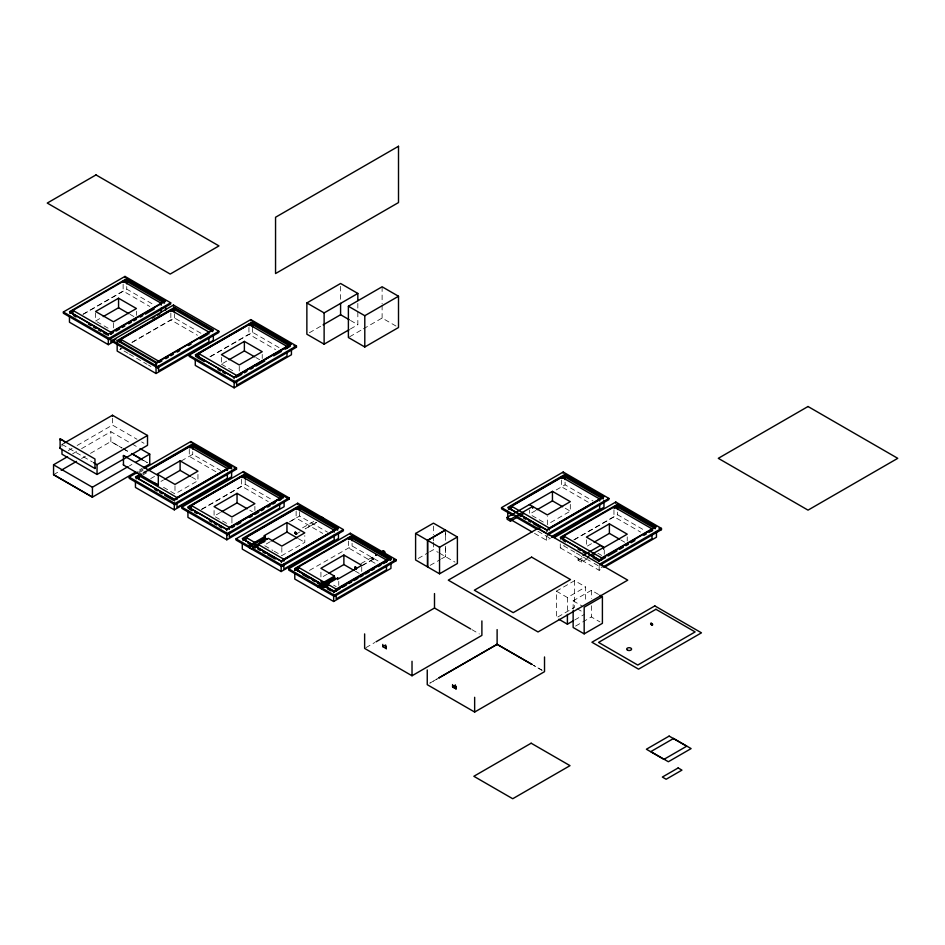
<?xml version="1.0" encoding="UTF-8"?>
<svg xmlns="http://www.w3.org/2000/svg" width="945" height="945" viewBox="0 0 945 945"><rect width="100%" height="100%" fill="white"/><g stroke="black" fill="none" stroke-linecap="round" stroke-linejoin="round"><path stroke-width="0.71" stroke-dasharray="4.72 3.54" d="M373.334 558.389C374.433 560.078 371.668 555.766 371.763 558.022M371.716 557.479L372.046 558.542A1.477 0.85 60 0 0 373.051 559.156L373.145 559.145A1.571 0.91 60 0 1 372.011 558.566M82.876 314.319L123.133 291.084L149.771 306.452M83.467 314.142L126.76 289.146L153.492 304.585M95.599 321.005L101.977 317.319M131.839 342.421L170.844 319.906L197.47 335.286M119.72 349.591L122.259 348.114M132.454 342.244L174.471 317.981L202.407 334.105M209.944 356.761L248.937 334.246L275.574 349.626M210.546 356.584L252.563 332.321L280.511 348.445M61.98 446.347L61.98 444.386L64.508 442.921M68.288 450.576L72.08 448.391M77.124 445.473L112.455 425.073L136.99 439.248M221.413 357.375L221.413 364.168L227.792 360.482M72.659 453.789L76.486 451.533M81.577 448.639L110.86 431.676L130.93 443.323M53.558 474.685L59.925 470.953M81.577 458.514L85.393 456.258M90.484 453.364L110.86 441.551L122.153 448.06L110.86 441.61L110.86 431.676M309.369 332.77L323.107 324.844M350.347 329.025L357.836 324.702L357.836 310.492M349.638 336.786L362.124 329.581M363.376 328.86L382.111 318.04L395.99 326.049M129.359 465.944L131.91 464.42M139.553 469.925L142.093 468.401M139.281 471.307L143.049 469.122M139.281 472.547L143.049 470.362M143.073 472.5L145.624 471.035M143.994 472.713L146.51 471.26M142.577 473.87L146.404 471.661M142.577 475.111L147.68 472.169M150.716 478.595L154.531 476.398M181.275 460.959L192.733 454.344L220.681 470.468M160.969 481.418L163.52 479.942M163.52 487.313L174.99 493.928L197.954 480.674L197.954 473.882M201.344 509.449L241.601 486.214L268.238 501.582M201.935 509.272L245.227 484.289L271.959 499.716M220.457 512.45L214.078 516.135L214.078 509.343M289.394 521.912L299.589 516.029L327.525 532.153M291.095 520.955L296.128 518.061L322.765 533.429M270.364 541.627L263.986 545.312L272.916 550.462M302.542 527.853L315.075 520.73M296.423 533.937L300.167 531.787M316.386 522.42L305.152 528.905L316.445 522.49M274.192 551.207L281.834 555.625L304.798 542.359L304.798 535.567M309.452 570.414L352.083 545.974L378.803 561.401M327.301 574.135L320.922 577.82L320.922 571.028M360.966 563.633L374.633 555.861M362.348 565.393L375.956 557.538M362.029 565.689L376.015 557.621M418.151 558.507L428.345 552.612M429.621 551.88L433.448 549.671L438.22 552.423M556.168 489.982L565.086 484.832L593.023 500.968M430.081 565.393L440.358 559.546M441.563 558.767L445.461 556.605L445.461 546.293M535.862 510.442L529.483 514.127L529.483 510.052M570.308 504.382L570.308 511.174L547.344 524.428L547.344 516.277M534.504 533.346L546.659 540.363L550.474 538.154M365.892 647.668L374.787 642.505M573.698 539.949L613.955 516.702L640.58 532.082M560.279 543.883L560.279 547.864L564.094 545.655M574.288 539.772L617.581 514.777L645.518 530.913M591.523 543.682L586.42 546.623L586.42 539.831M587.601 558.589L581.423 562.157L578.092 560.231L578.092 558.365L581.789 556.227M578.092 560.231L583.03 557.373M578.092 558.365L581.423 560.29L585.132 558.152M574.631 580.632L574.631 607.292L556.392 617.817L556.392 591.157L574.631 580.632L585.652 586.999L585.652 602.438M560.279 547.864L599.154 570.308L602.969 568.099M556.392 591.157L567.413 597.523L585.652 586.999M573.142 609.253L573.142 600.831L591.381 590.306L599.957 595.255M574.714 619.979L584.435 614.356M575.576 626.086L591.381 616.967L599.957 621.916M350.453 320.438L357.836 324.702M588.262 502.232L561.625 486.864L561.625 480.001M620.865 539.997L624.68 542.206M565.204 508.221L570.308 511.174M597.901 553.25L601.717 555.459M532.035 515.592L546.068 523.695M255.847 357.529L259.674 359.738M563.633 545.761L575.044 552.352M576.308 553.085L586.455 558.944M587.719 559.676L590.259 561.141M594.062 563.326L601.67 567.721M537.941 531.291L549.352 537.882M221.413 364.168L235.435 372.259M130.044 314.366L133.871 316.575M96.874 321.737L110.908 329.829M573.142 600.831L582.947 606.489M577.076 608.71L581.978 611.533M128.13 353.347L120.523 348.965L120.523 347.984M129.394 354.08L147.148 364.333M148.424 365.065L150.952 366.53M439.413 553.12L455.006 562.121M375.082 563.279L348.457 547.899L348.457 541.036M215.909 471.744L189.284 456.364L189.284 448.521M471.921 629.63L479.398 633.989M141.667 441.941L144.006 443.288M249.787 510.229L252.339 511.706M355.355 571.182L359.183 573.391M191.575 476.989L197.954 480.674M298.431 538.685L304.798 542.359M132.182 443.985L138.797 447.871M123.405 448.792L129.666 452.407M147.231 462.542L143.463 460.369L147.302 462.648M123.405 448.84L130.304 452.832M215.354 516.868L226.824 523.495M333.668 585.179L336.219 586.656M61.98 444.386L92.362 461.928M627.232 536.878L627.232 540.953M617.581 512.107L617.581 514.777M613.955 509.839L613.955 516.702M604.268 550.144L604.268 554.219M599.154 566.327L599.154 570.308M591.381 590.306L591.381 598.717M591.381 605.745L591.381 616.967M581.423 560.29L581.423 562.157M567.413 597.523L567.413 611.557M565.086 482.163L565.086 484.832M546.659 536.382L546.659 540.363M445.461 533.039L445.461 540.398M445.378 530.039L445.378 540.351M445.378 546.245L445.378 556.558M433.448 526.105L433.448 534.941M433.448 536.417L433.448 540.835M433.448 542.3L433.448 549.671M382.111 286.784L382.111 303.829M382.111 305.259L382.111 318.04M361.734 566.716L361.734 572.15M357.836 303.392L357.836 309.074M352.083 543.304L352.083 545.974M340.59 286.323L340.59 300.534M338.771 581.329L338.771 585.404M299.589 512.048L299.589 516.029M296.128 511.186L296.128 518.061M281.834 547.462L281.834 555.625M262.226 354.422L262.226 358.498M254.89 506.39L254.89 510.465M252.563 328.34L252.563 332.321M248.937 327.383L248.937 334.246M245.227 480.308L245.227 484.289M241.601 479.351L241.601 486.214M239.262 366.317L239.262 371.751M231.927 518.285L231.927 523.719M192.733 451.675L192.733 454.344M174.99 485.777L174.99 493.928M174.471 314L174.471 317.981M170.844 313.043L170.844 319.906M136.423 311.248L136.423 315.335M126.76 286.489L126.76 289.146M123.133 284.209L123.133 291.084M113.459 323.155L113.459 328.588M112.455 418.186L112.455 425.073M95.599 312.842L95.599 319.634M371.81 557.456A1.417 0.827 60 0 1 373.346 558.341M437.405 678.77L429.786 683.176L437.405 678.805M542.017 670.229L533.287 665.185L542.017 670.265"/><path stroke-width="1.42" d="M324.395 587.022L324.761 584.14L335.77 578.494L334.424 577.714L318.252 587.058L318.252 585.888L288.674 568.807L288.674 570.048L334.353 596.425L395.979 560.846L395.979 559.605L350.3 533.228L288.674 568.807M321.123 517.423L322.8 518.309M251.618 543.989L265.285 537.87L254.949 547.687L251.618 545.761L251.618 543.989L242.286 538.603L299.589 505.516L338.452 527.96L281.161 561.046L254.949 545.915L254.949 547.687L258.682 545.537M331.471 580.691L324.348 587.388L320.957 585.498L321.005 583.691L294.781 568.547L352.083 535.461L390.946 557.904L333.585 591.157L333.585 592.397L339.964 588.711M375.791 555.199L376.405 555.188M63.362 311.992L124.988 276.412L170.667 302.778L170.667 304.018L109.041 339.609L63.362 313.232L63.362 311.992L109.041 338.357L170.667 302.778M108.262 335.581L108.262 334.341L165.635 301.089L126.76 278.645L69.457 311.72L108.332 334.164M73.698 311.2L69.859 313.409L69.859 312.169L126.075 279.72L164.465 301.892L164.465 303.132L126.075 280.96L123.511 282.437M118.562 298.23L95.599 311.484L113.459 321.796L136.423 308.531L118.562 298.23L118.562 307.739L103.253 316.575M72.812 314.248L72.812 310.326L110.86 332.286L161.182 303.239L161.182 305.2M110.813 334.105L113.376 332.628M115.928 331.152L119.755 328.943M122.318 327.466L124.87 325.99M128.697 323.781L131.261 322.304M133.812 320.827L136.363 319.351M140.203 317.142L142.754 315.665M145.306 314.189L154.248 309.027M112.266 340.389L173.467 305.046L218.827 331.234L218.827 332.486L157.626 367.818L112.266 341.629L112.266 340.389L157.626 366.577L218.827 331.234M115.892 339.196L110.86 342.102L110.86 338.18M152.369 318.122L154.886 316.669M157.402 315.217L159.918 313.764M69.457 315.642L69.457 322.233L108.332 344.677L113.424 341.736M117.168 340.554L174.471 307.468L213.346 329.911L156.043 362.998L117.168 340.554L117.168 351.056L156.043 373.499L213.346 340.424L213.346 335.144M120.523 342.09L120.523 339.149L170.844 310.102L208.892 332.061L208.892 334.022M121.255 340.342L118.727 341.806L118.727 340.566L174.541 308.33L212.672 330.348L212.672 331.601L174.541 309.582L172.002 311.047M120.523 339.149L158.559 361.12L208.892 332.061M159.398 362.36L161.938 360.895M165.741 358.698L168.281 357.234M170.809 355.769L173.348 354.304M177.152 352.107L179.692 350.642M188.575 345.516L191.114 344.051M199.986 338.924L207.605 334.53M189.165 355.155L250.791 319.575L296.47 345.953L296.47 347.193L234.844 382.772L189.165 356.395L189.165 355.155L234.844 381.532L296.47 345.953M252.563 321.808L195.272 354.895L234.136 377.338L291.438 344.252L252.563 321.808L252.563 327.041M198.615 357.411L198.615 353.489L248.937 324.442L286.985 346.402L286.985 348.362M199.501 354.363L195.662 356.584L195.662 355.332L251.878 322.883L290.28 345.055L290.28 346.295L285.166 349.248M249.315 325.6L251.878 324.123L289.04 345.587M64.508 442.921L112.455 415.245L147.514 435.48L147.514 445.319L97.04 474.461L61.98 454.214L61.98 449.3M349.095 329.746L324.123 344.169L306.865 334.211L306.865 302.955L340.59 283.476L357.836 293.446L357.836 300.545M244.377 341.393L221.413 354.659L239.262 364.959L262.226 351.705L244.377 341.393L244.377 350.914L229.068 359.75M135.726 472.075L92.433 497.129L53.558 474.685L53.558 464.763L67.567 456.671M306.865 302.955L324.123 312.913L357.836 293.446M61.201 470.279L76.486 461.396M348.386 306.251L382.111 286.784L398.506 296.246L398.506 327.513L364.794 346.98L348.386 337.507L348.386 306.251L364.794 315.713L398.506 296.246M323.107 324.844L340.59 314.744L349.213 319.717M198.615 353.489L236.663 375.46L286.985 346.402M195.662 355.332L234.065 377.504L290.28 345.055M237.904 376.535L241.731 374.326M244.282 372.85L246.846 371.373M250.673 369.164L253.225 367.688M255.788 366.211L264.73 361.049M273.672 355.887L281.338 351.457M93.531 462.601L97.04 464.621L147.514 435.48M195.272 360.116L195.272 365.396L234.136 387.84L291.438 354.765L291.438 349.485M53.558 474.685L92.433 497.129L92.433 487.207L128.083 466.617M135.726 462.27L149.735 454.12L140.014 448.568M143.368 467.728L149.735 463.995M144.313 468.401L190.843 441.528L236.522 467.905L236.522 469.145L174.896 504.724L129.217 478.359L129.217 477.107L138.017 472.027M140.533 473.977L135.442 476.918L174.305 499.362L231.608 466.275L231.608 468.885M146.9 470.303L192.733 443.831L231.608 466.275M138.962 479.54L138.962 475.618L141.478 474.166M149.026 469.807L189.284 446.56L227.332 468.531L227.332 470.492M140.014 476.587L136.186 478.796L136.186 477.556L141.301 474.614M147.68 470.917L192.39 445.107L230.793 467.279L230.793 468.519L192.39 446.347L189.839 447.824M180.105 460.853L157.142 474.118L174.99 484.419L197.954 471.165L180.105 460.853L180.105 470.374L164.796 479.209M138.962 475.618L176.998 497.578L227.332 468.531M136.186 477.556L174.589 499.728L230.793 467.279M129.217 477.107L174.896 503.484L236.522 467.905M135.442 480.84L135.442 487.419L174.305 509.863L231.608 476.788L231.608 471.508M181.83 507.122L243.456 471.543L289.135 497.909L289.135 499.161L227.509 534.74L181.83 508.363L181.83 507.122L227.509 533.488L289.135 497.909M289.135 499.161L245.227 473.776L187.937 506.863L226.8 529.306L284.102 496.219M191.28 508.398L191.28 505.457L241.601 476.41L279.649 498.369L279.649 500.33M192.166 506.331L188.327 508.54L188.327 507.3L244.542 474.851L282.945 497.023L282.945 498.263M241.991 477.568L244.542 476.091L281.704 497.542M237.041 493.361L214.078 506.614L231.927 516.927L254.89 503.673L237.041 493.361L237.041 502.87L221.732 511.717M191.28 505.457L229.328 527.428L279.649 498.369M188.327 507.3L226.729 529.472L282.945 497.023M231.844 527.759L234.395 526.294M236.947 524.818L240.786 522.597M249.728 517.435L252.28 515.958M254.843 514.493L258.67 512.273M261.222 510.796L263.785 509.32M267.612 507.111L270.164 505.634M272.727 504.157L275.278 502.693M279.106 500.472L281.669 498.995M187.937 510.772L187.937 517.364L226.8 539.808L284.102 506.721L284.102 501.441M236.061 538.804L297.699 503.224L343.378 529.59L343.378 530.83L281.74 566.409L236.061 540.044L236.061 538.804L248.854 546.186L251.949 544.391L251.949 545.572M245.806 541.225L245.806 537.303L296.128 508.245L334.176 530.216L334.176 532.177M246.869 538.272L243.03 540.493L243.03 539.252L299.246 506.792L337.637 528.964L337.637 530.204M296.683 509.509L299.246 508.032L336.408 529.495M265.025 536.406L254.642 542.406L254.642 544.013L257.973 545.95L257.973 544.332L268.368 538.331L281.834 546.104L304.798 532.85L286.949 522.55L263.986 535.803L265.025 536.406L265.025 538.024L266.998 539.158M248.854 546.186L248.854 547.356L265.285 537.87M248.854 547.356L252.197 549.281L252.197 548.112L255.292 546.328L281.433 561.413L337.637 528.964M271.64 540.894L286.949 532.059L297.155 537.941M257.973 544.332L283.854 559.263L334.176 530.216M252.197 548.112L281.74 565.169L343.378 529.59M242.286 542.524L242.286 549.104L281.161 571.548L338.452 538.473L338.452 533.193M294.781 570.39L294.781 569.15L352.083 536.063L390.946 558.507L390.45 560.042M295.064 570.225L298.632 568.169M299.01 568.016L295.183 570.237L295.183 568.984L321.347 584.093L321.347 585.262L324.371 587.188L318.252 587.058L323.131 587.317M351.386 537.776L351.386 536.536L389.789 558.708L389.789 559.948L351.386 537.776L348.835 539.252L352.083 537.303L390.946 559.747M321.005 583.691L324.029 582.333L320.957 581.305L328.565 585.699L327.372 585.014L328.565 584.719L327.372 584.258L324.348 585.616L324.348 587.388L327.372 585.64L327.372 584.034L337.755 578.033L338.771 578.612L361.734 565.358L343.885 555.046L320.922 568.311L334.424 576.107L334.424 577.714M328.577 573.402L343.885 564.567L354.08 570.449M298.136 571.063L298.136 567.142L324.029 582.096L334.424 576.107M318.252 585.888L321.347 584.093M321.595 588.983L321.595 587.814L324.69 586.018L333.585 591.157M415.599 533.464L433.448 523.152L457.392 536.984L457.392 563.492L439.543 573.804L415.599 559.972L415.599 533.464L439.543 547.285L457.392 536.984M327.372 584.034L336.172 589.113L386.493 560.054L386.493 562.015M333.656 592.834L333.656 591.594L390.946 558.507M342.527 587.235L346.354 585.026M348.906 583.549L351.469 582.073M354.021 580.596L357.848 578.387M360.411 576.911L362.963 575.434M365.514 573.958L369.353 571.749M371.905 570.272L374.456 568.795M378.295 566.587L380.847 565.11M383.398 563.633L387.237 561.424M445.378 530.039L427.53 540.351L427.53 566.87M445.461 530.086L427.612 540.398L427.612 566.905M321.595 587.814L334.353 595.185L395.979 559.605M294.781 573.769L294.781 579.049L333.656 601.492L390.946 568.417L390.946 563.137M512.981 515.438L501.559 508.847L501.559 507.607L563.196 472.027L608.875 498.405L608.875 499.645L547.238 535.224M565.086 474.331L507.784 507.406L546.659 529.85L603.961 496.775L565.086 474.331L565.086 479.552M511.304 510.028L511.304 506.107L561.625 477.06L599.673 499.019L599.673 500.98M512.367 507.087L508.528 509.296L508.528 508.056L564.744 475.607L603.146 497.779L603.146 499.019M562.18 478.324L564.744 476.847L601.906 498.298M517.86 516.891L510.454 521.179L507.111 519.254L507.111 517.387L552.447 491.353L570.308 501.653L547.344 514.919L529.342 504.559M507.111 517.387L510.454 519.313L532.685 506.485L532.685 508.339M520.329 515.474L524.038 513.336M537.138 509.698L552.447 500.862L562.653 506.756M511.304 506.107L549.352 528.078L599.673 499.019M508.528 508.056L546.931 530.228L603.146 497.779M547.238 533.984L608.875 498.405M551.868 536.429L599.673 508.823L599.673 503.921M551.75 537.421L603.961 507.276L603.961 500.696M554.172 537.622L615.797 502.031L661.476 528.409L661.476 529.649L601.114 564.508M376.063 641.797L434.499 608.025L434.499 593.566M592.881 557.633L599.083 561.212L599.083 559.972L656.456 526.719L617.581 504.276L560.279 537.351L599.154 559.794M564.508 536.831L560.68 539.04L560.68 537.799L616.884 505.339L655.287 527.511L655.287 528.763L616.884 506.591L614.333 508.067M382.796 646.64L385.607 644.986L386.292 648.66L382.796 646.616L382.796 644.395M609.383 523.861L586.42 537.114L604.268 547.427L627.232 534.161L609.383 523.861L609.383 533.37L594.074 542.206M583.03 555.518L600.323 545.537L603.666 547.462L603.666 549.317M587.601 556.735L603.666 547.462M591.31 556.451L595.019 554.313M563.633 539.879L563.633 535.957L601.67 557.916L652.003 528.869L652.003 530.83M599.083 561.212L605.461 557.526M608.025 556.05L616.967 550.888M619.518 549.411L623.346 547.19M625.909 545.726L628.46 544.249M631.012 542.773L634.851 540.564M643.793 535.39L646.345 533.925M648.896 532.448L652.735 530.228M661.476 528.409L599.851 563.988L599.851 565.228M364.628 633.906L364.628 648.4L412.02 675.769L481.891 635.394L481.891 620.936M602.934 567L652.003 538.674L652.003 534.752M604.245 567.366L656.456 537.221L656.456 531.94M497.117 644.301L438.681 678.037L497.117 644.336L532.047 664.465L497.117 644.336L497.117 629.594M584.175 633.859L602.402 623.334L602.402 596.661L584.175 607.198L584.175 633.859L573.142 627.492L573.142 610.659M456.092 686.59L456.092 688.881L452.596 686.826L455.407 685.208L456.092 688.881L452.596 686.861L452.596 684.57M452.596 686.861L455.407 685.231M558.838 619.235L567.413 624.184L573.497 620.676M427.246 669.934L427.246 684.676L474.65 712.046L544.521 671.671L544.521 656.964M254.949 545.915L264.895 541.461M326.651 585.227L324.029 583.715L324.029 582.096M658.948 528.184L661.476 529.649M652.003 528.869L613.955 506.898L613.955 507.878M293.93 345.728L296.47 347.193M609.383 533.37L619.589 539.252M244.377 350.914L254.571 356.797M161.182 303.239L123.133 281.267L123.133 282.248M560.68 537.799L599.083 559.972M563.161 540.469L565.63 541.898M578.021 549.057L580.502 550.486M582.97 551.915L585.451 553.345M518.439 515.013L520.919 516.454M523.4 517.884L525.869 519.313M528.349 520.742L530.83 522.172M533.311 523.601L540.741 527.889M501.559 507.607L545.974 533.252M515.521 516.903L537.091 529.365M511.422 520.022L532.082 531.94M118.562 307.739L128.768 313.634M196.903 357.293L204.333 361.581M217.964 369.448L220.445 370.877M222.914 372.306L225.394 373.747M599.957 595.255L602.402 596.661M69.859 312.169L108.262 334.341M118.727 340.566L156.858 362.585L156.858 363.825M73.58 315.559L76.061 316.988M88.44 324.135L90.921 325.564M93.401 326.994L95.87 328.435M98.351 329.864L100.831 331.293M103.312 332.723L107.021 334.861M393.451 559.381L395.979 560.846M233.982 467.68L236.522 469.145M386.493 560.054L348.457 538.095L348.457 539.075M434.499 608.025L470.669 628.945M237.041 502.87L247.236 508.764M180.105 470.374L190.311 476.256M132.182 453.86L142.211 459.648M131.509 453.529L142.447 459.837M126.949 457.51L123.464 455.502L123.464 465.034L158.311 485.151L158.311 475.618L123.452 455.502L123.464 456.447M154.826 483.143L158.311 485.163L158.311 484.206M245.806 537.303L254.642 542.406M324.348 585.616L333.656 590.991M243.03 539.252L251.949 544.391M294.781 569.15L321.005 584.293M324.348 586.219L333.656 591.594M189.567 509.26L192.048 510.69M194.528 512.119L197.009 513.548M209.388 520.707L211.869 522.136M214.35 523.565L216.818 524.995M219.299 526.424L221.78 527.853M302.613 574.525L308.802 578.092M312.523 580.242L315.004 581.671M317.473 583.1L324.915 587.4M327.383 588.829L331.104 590.968M154.767 489.534L157.248 490.963M159.717 492.392L162.197 493.822M164.678 495.251L173.348 500.259M247.992 543.351L255.422 547.639M257.902 549.069L260.371 550.498M262.852 551.927L265.332 553.368M267.813 554.798L275.243 559.086M63.61 440.866L60.114 438.858L60.126 448.391L94.972 468.519L94.972 458.975L60.114 438.858L60.126 439.803M53.558 464.822L92.433 487.266M383.127 551.892C381.993 549.612 386.21 552.376 383.93 552.624A1.217 0.697 60 0 0 384.709 551.726M295.112 533.181C298.041 535.886 294.946 530.121 295.112 533.181A1.217 0.697 60 0 0 296.695 533.027M123.452 464.089L123.452 465.034M94.961 467.562L94.961 468.519M60.114 447.446L60.114 448.402M617.581 504.276L617.581 509.497M616.884 505.339L616.884 506.591M615.797 502.031L615.797 503.283M601.67 557.916L601.67 559.877M601.67 563.799L601.67 565.76M567.413 614.368L567.413 624.184M564.744 475.607L564.744 476.847M563.196 472.027L563.196 473.268M561.625 477.06L561.625 478.04M552.447 491.353L552.447 500.862M549.352 528.078L549.352 530.039M549.352 532.98L549.352 534.941M546.931 530.228L546.931 531.468M510.454 519.313L510.454 521.179M507.784 511.328L507.784 517.919M474.65 697.304L474.65 712.046M439.543 547.285L439.543 573.804M412.02 661.276L412.02 675.769M386.493 565.937L386.493 569.859L336.172 598.917L336.172 594.996M386.292 646.415L386.292 648.66M364.794 315.713L364.794 346.98M352.083 535.461L352.083 540.694M350.3 533.228L350.3 534.468M343.885 555.046L343.885 564.567M340.59 303.369L340.59 314.744M337.755 578.033L337.755 579.568M336.172 589.113L336.172 591.074M334.353 595.185L334.353 596.425M334.176 535.118L334.176 540.02L283.854 569.079L283.854 564.165M333.656 594.913L333.656 601.492M324.69 586.018L324.69 587.199M324.123 312.913L324.123 344.169M299.589 505.516L299.589 510.749M299.246 506.792L299.246 508.032M297.699 503.224L297.699 504.465M296.128 508.245L296.128 509.225M286.985 352.284L286.985 356.206L236.663 385.265L236.663 381.343M286.949 522.55L286.949 532.059M283.854 559.263L283.854 561.224M281.74 565.169L281.74 566.409M281.433 561.413L281.433 562.665M281.161 564.968L281.161 571.548M279.649 504.252L279.649 508.174L229.328 537.232L229.328 532.33M255.292 546.328L255.292 547.498M251.878 322.883L251.878 324.123M250.791 319.575L250.791 320.816M248.937 324.442L248.937 325.423M245.227 473.776L245.227 478.997M244.542 474.851L244.542 476.091M243.456 471.543L243.456 472.783M241.601 476.41L241.601 477.39M236.663 375.46L236.663 377.421M234.844 381.532L234.844 382.772M234.065 377.504L234.065 378.744M234.136 381.26L234.136 387.84M229.328 527.428L229.328 529.389M227.332 473.433L227.332 478.335L176.998 507.382L176.998 503.461M227.509 533.488L227.509 534.74M226.729 529.472L226.729 530.712M226.8 533.216L226.8 539.808M208.892 337.944L208.892 341.866L158.559 370.924L158.559 366.022M192.733 443.831L192.733 449.064M192.39 445.107L192.39 446.347M190.843 441.528L190.843 442.78M189.284 446.56L189.284 447.54M176.998 497.578L176.998 499.539M174.896 503.484L174.896 504.724M174.589 499.728L174.589 500.968M174.471 307.468L174.471 312.701M174.305 503.272L174.305 509.863M173.467 305.046L173.467 306.298M170.844 310.102L170.844 311.082M165.635 306.31L165.635 310.232M161.182 308.141L161.182 312.063M158.559 361.12L158.559 362.1M157.626 366.577L157.626 367.818M156.043 362.998L156.043 373.499M149.735 454.12L149.735 464.054M126.76 278.645L126.76 283.866M126.075 279.72L126.075 280.96M124.988 276.412L124.988 277.653M112.455 415.245L112.455 416.225M110.86 332.286L110.86 334.246M109.041 338.357L109.041 339.609M108.332 339.397L108.332 344.677M97.04 464.621L97.04 474.461M652.57 624.09A1.217 0.697 60 0 1 651.093 624.208M650.715 624.232A1.217 0.697 60 0 1 652.192 624.113M382.855 551.88A1.217 0.697 60 0 1 384.332 551.75M322.895 517.895A1.217 0.697 60 0 1 322.954 518.403M321.028 517.34A1.217 0.697 60 0 1 322.517 517.919M294.84 533.169A1.217 0.697 60 0 1 296.317 533.051M375.708 555.235A1.217 0.697 60 0 1 376.523 554.998M354.8 567.508C356.395 570.993 356.891 566.303 354.824 567.402M650.798 623.605C652.097 627.007 653.113 622.72 650.833 623.487M96 174.919L47.25 203.069L170.206 274.062L218.968 245.913L96 174.919M398.506 146.262L275.55 217.255L275.55 273.554L398.506 202.561L398.506 146.262M538.024 528.349L448.296 580.147L538.024 631.957L627.752 580.147L538.024 528.349M531.633 557.137L474.331 590.212L513.206 612.655L570.508 579.58L531.633 557.137M808.022 406.515L718.294 458.325L808.022 510.135L897.75 458.325L808.022 406.515M654.826 605.91L591.924 642.234L638.548 669.154L701.462 632.831L654.826 605.91M655.936 609.289L598.563 642.411L637.757 665.044L695.13 631.922L655.936 609.289M531.149 743.207L473.847 776.294L512.722 798.738L570.012 765.651L531.149 743.207M669.143 736.096L646.392 749.231L663.933 759.367L686.696 746.219L669.143 736.096M673.572 738.47L650.81 751.606L668.363 761.741L691.114 748.594L673.572 738.47M678.156 767.942L662.351 777.062L666.142 779.259L681.947 770.128L678.156 767.942M627.74 650.278A2.457 1.417 0 0 0 631.579 649.203A2.457 1.417 0 0 0 628.047 647.833A2.457 1.417 0 0 0 627.74 650.278M354.8 567.768A1.217 0.697 60 0 0 356.218 569.114A1.217 0.697 60 0 0 355.911 567.26A1.217 0.697 60 0 0 354.8 567.768"/></g></svg>
